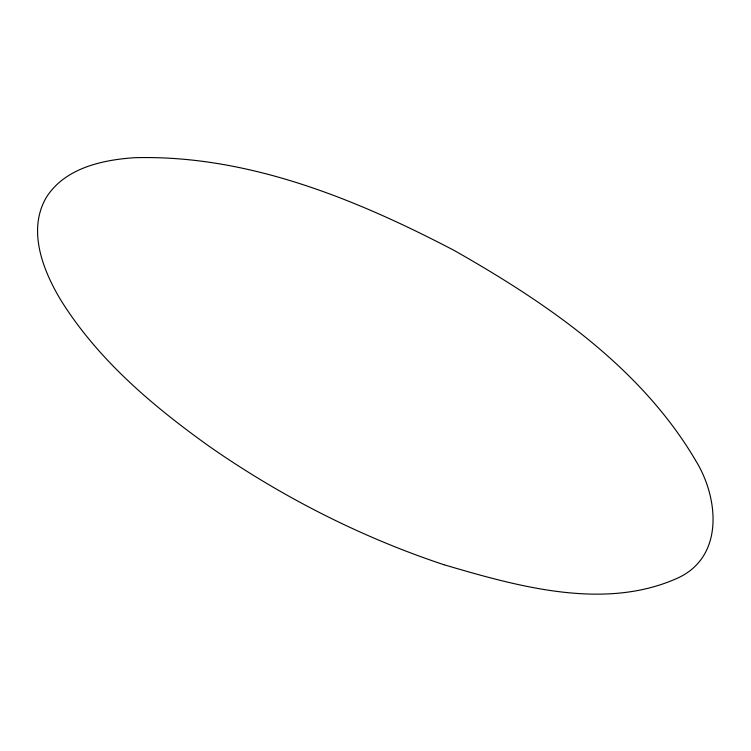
<?xml version="1.0" encoding="UTF-8"?>
<svg xmlns="http://www.w3.org/2000/svg" width="751" height="751" viewBox="0 0 751 751"><rect width="100%" height="100%" fill="white"/><g stroke="black" fill="none" stroke-linecap="round" stroke-linejoin="round"><path stroke-width="1.13" d="M443.897 564.714C360.818 537.078 281.963 496.927 210.102 446.958C153.27 406.46 98.287 360.142 60.972 300.362C42.985 270.567 27.083 230.304 46.355 197.353C64.924 168.055 102.258 159.869 134.57 157.71C247.52 154.603 355.936 199.09 454.299 250.515C546.953 303.132 640.312 366.741 695.576 460.344M444.038 564.761C517.57 586.334 605.203 611.474 678.82 577.547C724.527 555.609 718.332 497.2 695.755 460.682"/></g></svg>
